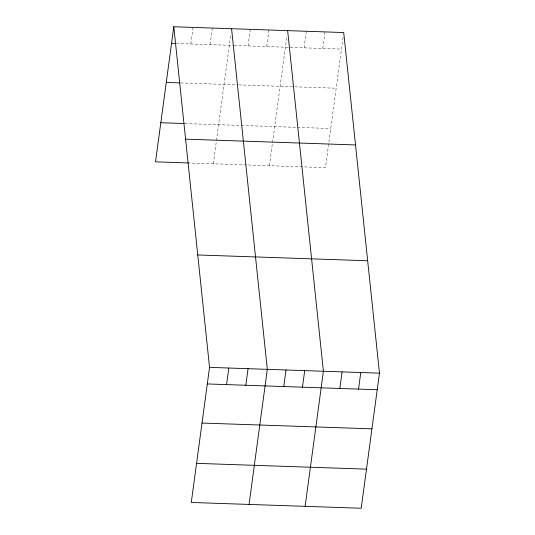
<?xml version="1.0" encoding="UTF-8"?>
<svg xmlns="http://www.w3.org/2000/svg" width="535" height="535" viewBox="0 0 535 535"><rect width="100%" height="100%" fill="white"/><g stroke="black" fill="none" stroke-linecap="round" stroke-linejoin="round"><path stroke-width="0.4" stroke-dasharray="2.67 2.01" d="M190.814 43.977L193.055 27.405M210.068 44.632L212.308 28.061M213.304 163.804L230.819 34.24M248.019 45.93L250.26 29.358M266.711 46.565L268.951 29.993M269.379 165.716L286.9 36.153M304.094 47.842L306.334 31.271M322.786 48.478L325.026 31.906M343.082 37.276L325.454 167.629L189.229 162.988M176.369 43.489L233.394 45.428M234.203 45.455L289.468 47.341M290.278 47.368L341.477 49.113M180.71 82.925L237.854 84.871M238.67 84.898L293.929 86.784M294.745 86.81L336.194 88.221M184.889 123.545L240.536 125.444M241.345 125.471L296.611 127.357M297.427 127.383L330.744 128.52"/><path stroke-width="0.8" d="M173.795 26.75L209.546 367.371L191.283 502.459L361.205 508.25L379.469 373.162L343.717 32.541L173.795 26.75L155.531 161.837L188.427 162.961M226.559 384.598L228.799 368.026M245.819 385.253L248.059 368.682M249.056 504.425L267.319 369.337L231.568 28.716M283.771 386.551L286.011 369.979M302.462 387.186L304.703 370.615M305.131 506.337L323.394 371.25L287.643 30.629M339.845 388.463L342.086 371.885M358.537 389.099L360.777 372.527M171.554 43.322L175.567 43.462M166.265 82.43L179.907 82.898M160.814 122.729L184.087 123.518M185.591 139.154L355.521 144.945M197.749 254.968L367.672 260.759M209.546 367.371L379.469 373.162M207.306 383.943L377.228 389.734M202.016 423.051L371.945 428.843M196.566 463.35L366.495 469.141"/></g></svg>
